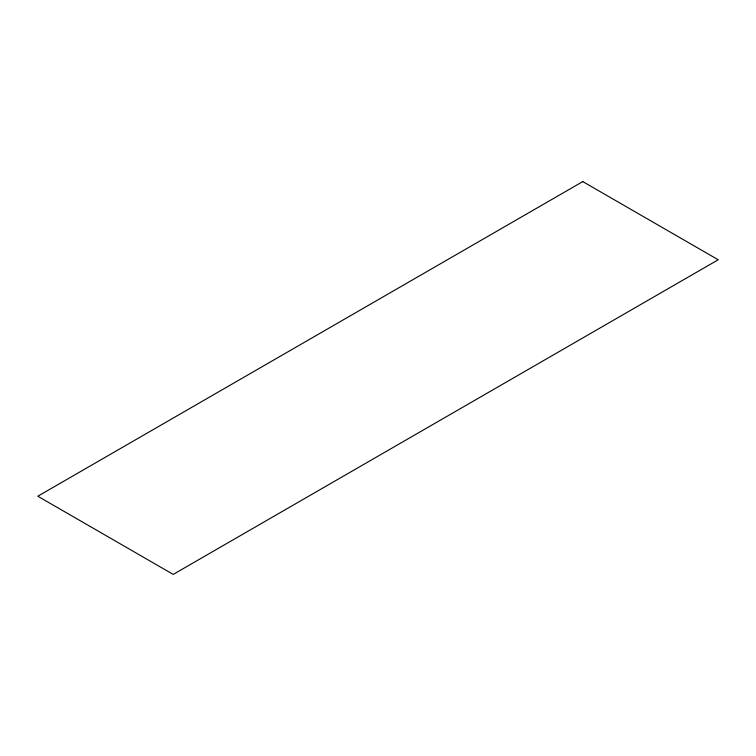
<?xml version="1.0" encoding="UTF-8"?>
<svg xmlns="http://www.w3.org/2000/svg" width="756" height="756" viewBox="0 0 756 756"><rect width="100%" height="100%" fill="white"/><g stroke="black" fill="none" stroke-linecap="round" stroke-linejoin="round"><path stroke-width="1.13" d="M582.782 181.591L37.8 496.229L173.219 574.409L718.2 259.771L582.782 181.591"/></g></svg>
